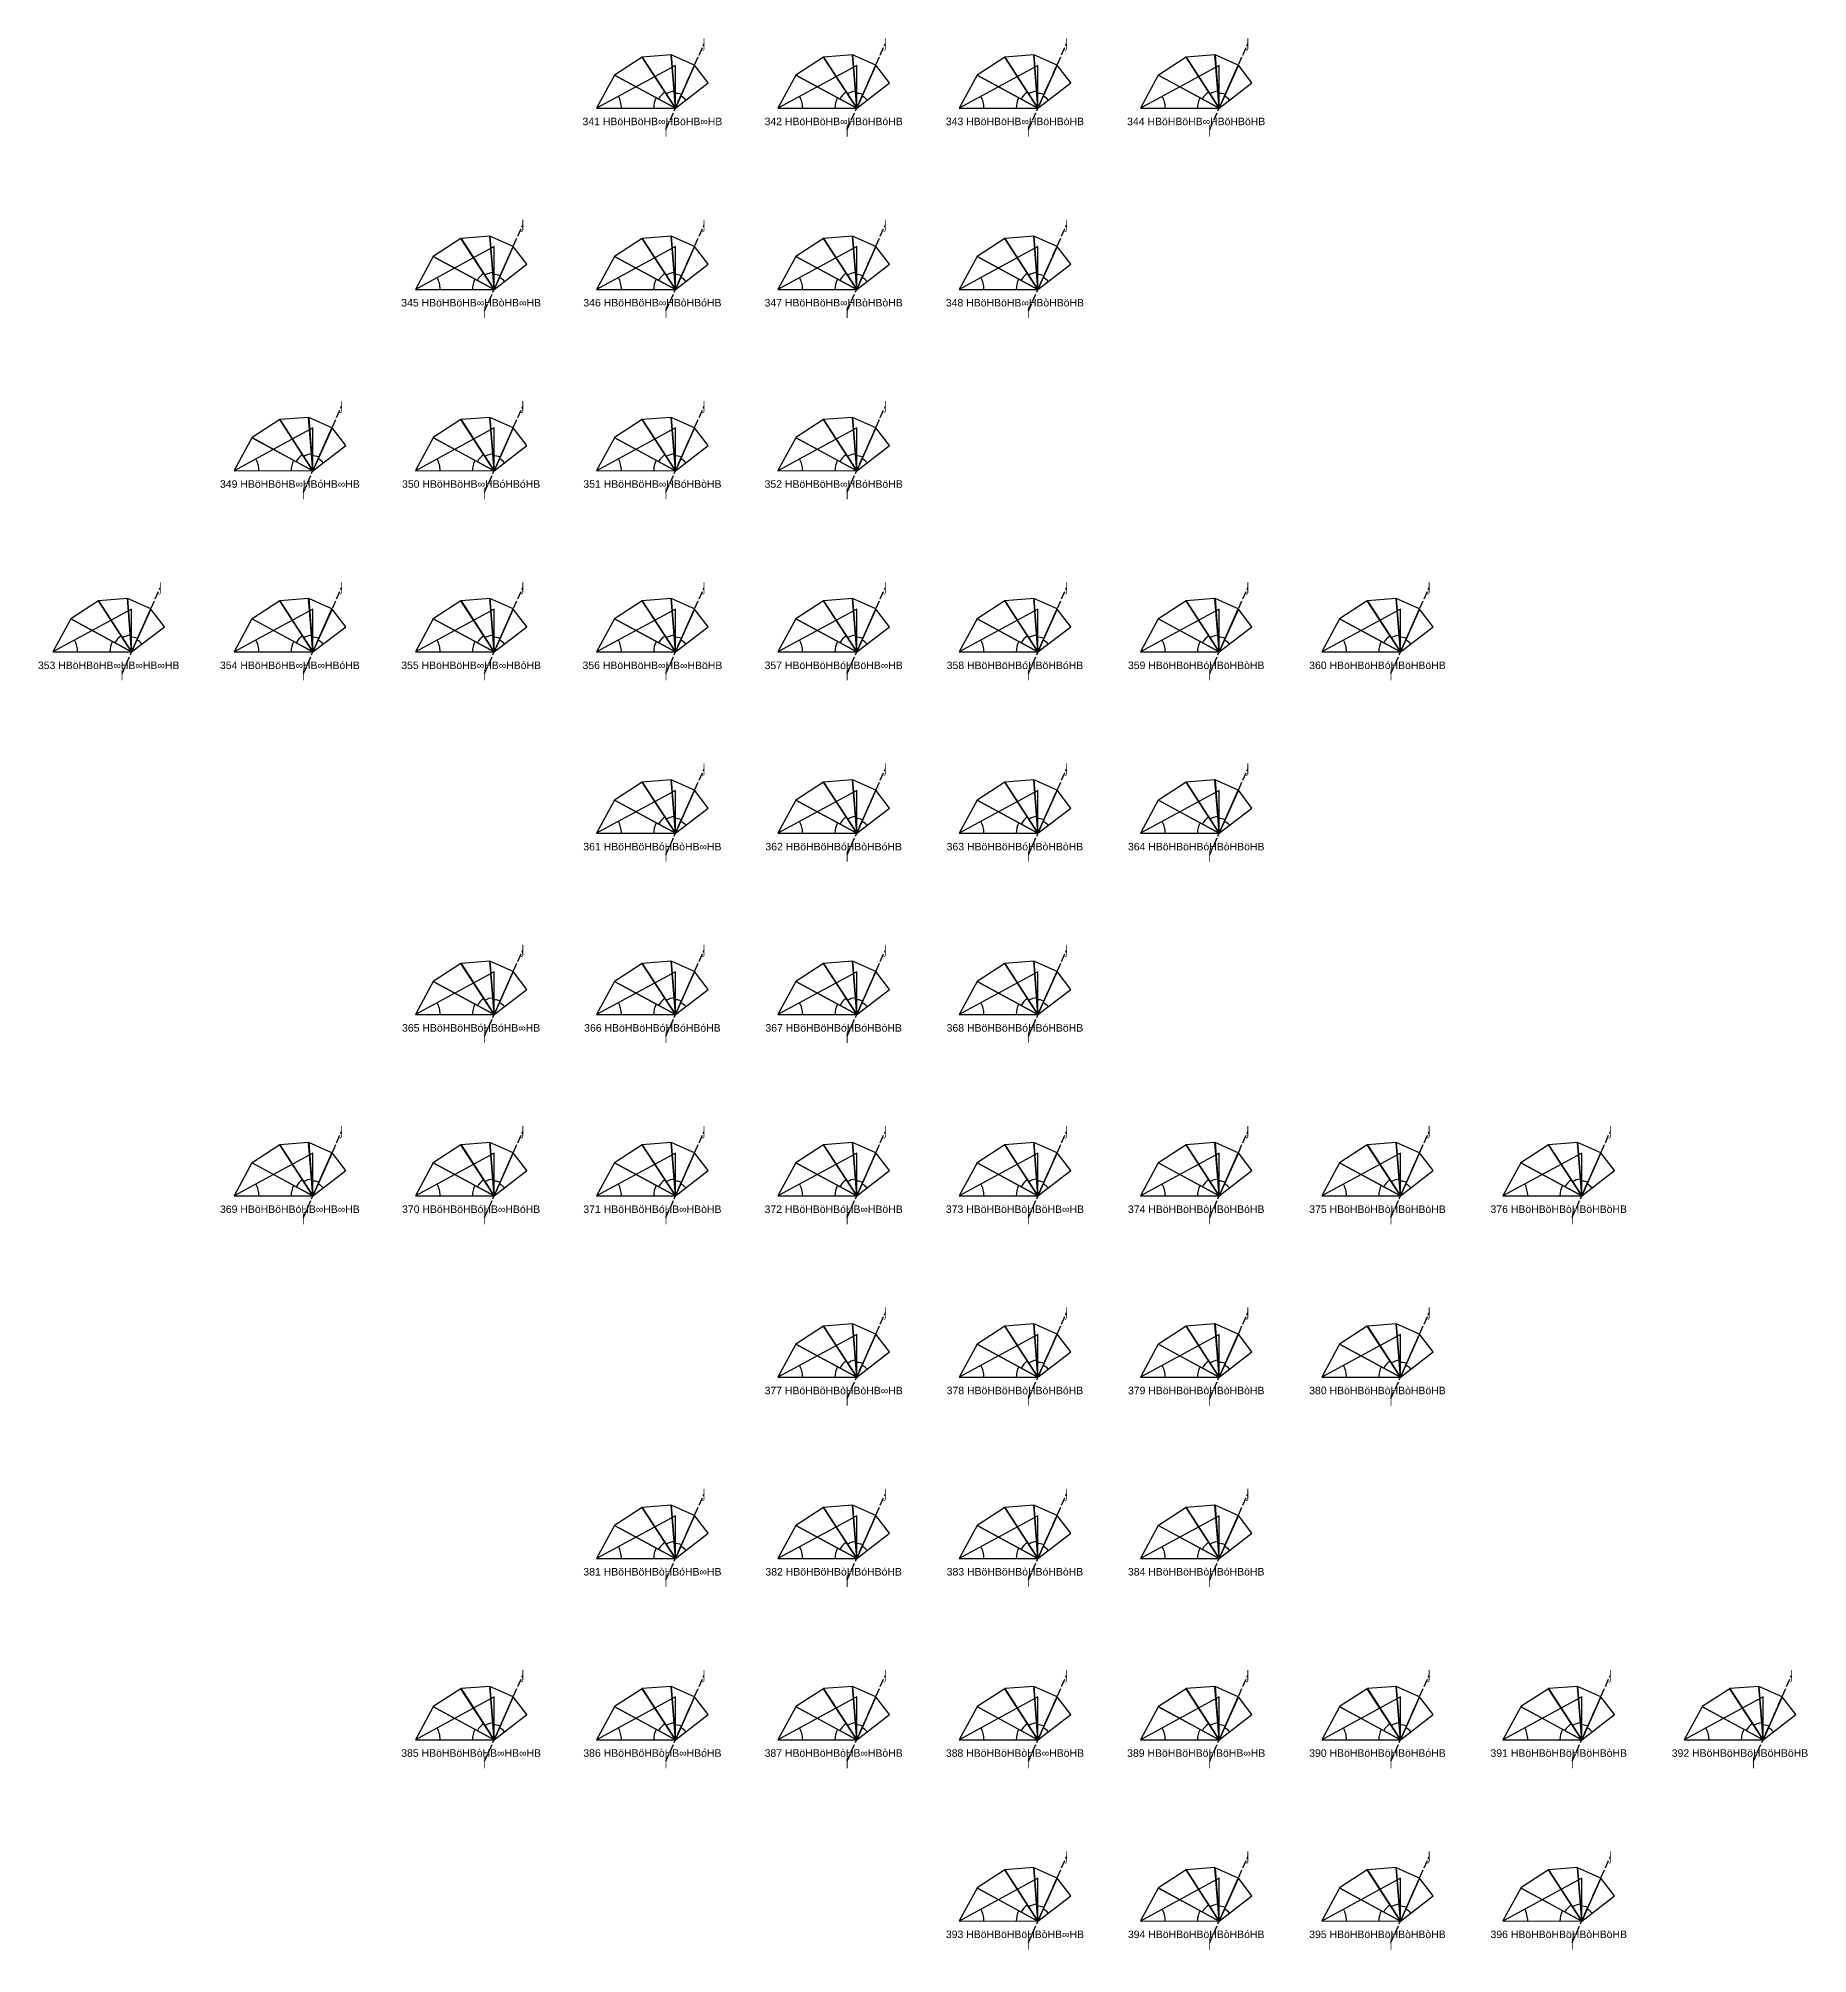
# Model space of a CAD drawing. Header units: millimetres. Extents: x 122552 to 1654769, y -10280102 to 62068.
# Drawn here: x 999179 to 1259309, y -5092217 to -4810667 of the extents above; entities that cross this region are included whole.
import ezdxf
from ezdxf.enums import TextEntityAlignment as Align

# ---------------------------------------------------------------- set-up
doc = ezdxf.new("R2010")
doc.units = ezdxf.units.MM
doc.linetypes.add('ACAD_ISO02W100', pattern=[15, 12, -3])
for name, color, linetype in [('BASE', 170, 'Continuous'), ('HYPOTENUSE', 20, 'Continuous'), ('PERPENDICULAR', 90, 'Continuous'), ('Standard', 7, 'Continuous')]:
    doc.layers.add(name, color=color, linetype=linetype)
doc.styles.add('Arial', font='arial_0.ttf')

# ---------------------------------------------------------------- blocks, each defined once
blk = doc.blocks.new('fundamental_block_GT')
at = {"color": 4}
blk.add_arc((0, -2), 277, 359.9799, 28.4254, dxfattribs=at)
at = {"layer": 'BASE'}
blk.add_line((0, 0), (879, -7), dxfattribs=at)
at = {"layer": 'HYPOTENUSE'}
blk.add_line((883, 469), (0, 0), dxfattribs=at)
at = {"layer": 'PERPENDICULAR'}
blk.add_line((879, -7), (883, 469), dxfattribs=at)

msp = doc.modelspace()

# ---------------------------------------------------------------- linework, layer by layer
at = {"linetype": 'ACAD_ISO02W100', "ltscale": 100}
for p, q in [((1091444, -4824087), (1097059, -4811448)), ((1118093, -4824087), (1123708, -4811448)), ((1144742, -4824087), (1150356, -4811448)), ((1171390, -4824087), (1177005, -4811448)), ((1064796, -4850735), (1070410, -4838097)), ((1091444, -4850735), (1097059, -4838097)), ((1118093, -4850735), (1123708, -4838097)), ((1144742, -4850735), (1150356, -4838097)), ((1038147, -4877384), (1043762, -4864746)), ((1064796, -4877384), (1070410, -4864746)), ((1091444, -4877384), (1097059, -4864746)), ((1118093, -4877384), (1123708, -4864746)), ((1011498, -4904033), (1017113, -4891395)), ((1038147, -4904033), (1043762, -4891395)), ((1064796, -4904033), (1070410, -4891395)), ((1091444, -4904033), (1097059, -4891395)), ((1118093, -4904033), (1123708, -4891395)), ((1144742, -4904033), (1150356, -4891395)), ((1171390, -4904033), (1177005, -4891395)), ((1198039, -4904033), (1203654, -4891395)), ((1091444, -4930681), (1097059, -4918043)), ((1118093, -4930681), (1123708, -4918043)), ((1144742, -4930681), (1150356, -4918043)), ((1171390, -4930681), (1177005, -4918043)), ((1064796, -4957330), (1070410, -4944692)), ((1091444, -4957330), (1097059, -4944692)), ((1118093, -4957330), (1123708, -4944692)), ((1144742, -4957330), (1150356, -4944692)), ((1038147, -4983979), (1043762, -4971341)), ((1064796, -4983979), (1070410, -4971341)), ((1091444, -4983979), (1097059, -4971341)), ((1118093, -4983979), (1123708, -4971341)), ((1144742, -4983979), (1150356, -4971341)), ((1171390, -4983979), (1177005, -4971341)), ((1198039, -4983979), (1203654, -4971341)), ((1224688, -4983979), (1230302, -4971341)), ((1118093, -5010627), (1123708, -4997989)), ((1144742, -5010627), (1150356, -4997989)), ((1171390, -5010627), (1177005, -4997989)), ((1198039, -5010627), (1203654, -4997989)), ((1091444, -5037276), (1097059, -5024638)), ((1118093, -5037276), (1123708, -5024638)), ((1144742, -5037276), (1150356, -5024638)), ((1171390, -5037276), (1177005, -5024638)), ((1064796, -5063925), (1070410, -5051287)), ((1091444, -5063925), (1097059, -5051287)), ((1118093, -5063925), (1123708, -5051287)), ((1144742, -5063925), (1150356, -5051287)), ((1171390, -5063925), (1177005, -5051287)), ((1198039, -5063925), (1203654, -5051287)), ((1224688, -5063925), (1230302, -5051287)), ((1251336, -5063925), (1256951, -5051287)), ((1144742, -5090573), (1150356, -5077935)), ((1171390, -5090573), (1177005, -5077935)), ((1198039, -5090573), (1203654, -5077935)), ((1224688, -5090573), (1230302, -5077935))]:
    msp.add_line(p, q, dxfattribs=at)

# ---------------------------------------------------------------- block references
for p, xscale, yscale, zscale, rotation in [((1092848, -4820927), 10.18429076373601, 10.18429076373601, 10.18429076373601, 123.5116672382091), ((1092848, -4820927), 8.951118371073738, 8.951118371073738, 8.951118371073738, 95.02333447641972), ((1092848, -4820927), 7.867265571233179, 7.867265571233179, 7.867265571233179, 66.53500171462207), ((1119497, -4820927), 10.18429076373601, 10.18429076373601, 10.18429076373601, 123.5116672382091), ((1119497, -4820927), 8.951118371073738, 8.951118371073738, 8.951118371073738, 95.02333447641972), ((1119497, -4820927), 7.867265571233179, 7.867265571233179, 7.867265571233179, 66.53500171462207), ((1146145, -4820927), 10.18429076373601, 10.18429076373601, 10.18429076373601, 123.5116672382091), ((1146145, -4820927), 8.951118371073738, 8.951118371073738, 8.951118371073738, 95.02333447641972), ((1146145, -4820927), 7.867265571233179, 7.867265571233179, 7.867265571233179, 66.53500171462207), ((1172794, -4820927), 10.18429076373601, 10.18429076373601, 10.18429076373601, 123.5116672382091), ((1172794, -4820927), 8.951118371073738, 8.951118371073738, 8.951118371073738, 95.02333447641972), ((1172794, -4820927), 7.867265571233179, 7.867265571233179, 7.867265571233179, 66.53500171462207), ((1092848, -4820927), 11.58735412275403, 11.58735412275403, 11.58735412275403, 152.0000000000003), ((1092848, -4820927), 6.914651890687182, 6.914651890687182, 6.914651890687182, 38.04666895282346), ((1119497, -4820927), 11.58735412275403, 11.58735412275403, 11.58735412275403, 152.0000000000003), ((1119497, -4820927), 6.914651890687182, 6.914651890687182, 6.914651890687182, 38.04666895282346), ((1146145, -4820927), 11.58735412275403, 11.58735412275403, 11.58735412275403, 152.0000000000003), ((1146145, -4820927), 6.914651890687182, 6.914651890687182, 6.914651890687182, 38.04666895282346), ((1172794, -4820927), 11.58735412275403, 11.58735412275403, 11.58735412275403, 152.0000000000003), ((1172794, -4820927), 6.914651890687182, 6.914651890687182, 6.914651890687182, 38.04666895282346), ((1066199, -4847576), 8.951118371073738, 8.951118371073738, 8.951118371073738, 95.02333447641972), ((1066199, -4847576), 7.867265571233179, 7.867265571233179, 7.867265571233179, 66.53500171462207), ((1092848, -4847576), 8.951118371073738, 8.951118371073738, 8.951118371073738, 95.02333447641972), ((1092848, -4847576), 7.867265571233179, 7.867265571233179, 7.867265571233179, 66.53500171462207), ((1119497, -4847576), 8.951118371073738, 8.951118371073738, 8.951118371073738, 95.02333447641972), ((1119497, -4847576), 7.867265571233179, 7.867265571233179, 7.867265571233179, 66.53500171462207), ((1146145, -4847576), 8.951118371073738, 8.951118371073738, 8.951118371073738, 95.02333447641972), ((1146145, -4847576), 7.867265571233179, 7.867265571233179, 7.867265571233179, 66.53500171462207), ((1066199, -4847576), 10.18429076373601, 10.18429076373601, 10.18429076373601, 123.5116672382091), ((1066199, -4847576), 6.914651890687182, 6.914651890687182, 6.914651890687182, 38.04666895282346), ((1092848, -4847576), 10.18429076373601, 10.18429076373601, 10.18429076373601, 123.5116672382091), ((1092848, -4847576), 6.914651890687182, 6.914651890687182, 6.914651890687182, 38.04666895282346), ((1119497, -4847576), 10.18429076373601, 10.18429076373601, 10.18429076373601, 123.5116672382091), ((1119497, -4847576), 6.914651890687182, 6.914651890687182, 6.914651890687182, 38.04666895282346), ((1146145, -4847576), 10.18429076373601, 10.18429076373601, 10.18429076373601, 123.5116672382091), ((1146145, -4847576), 6.914651890687182, 6.914651890687182, 6.914651890687182, 38.04666895282346), ((1066199, -4847576), 11.58735412275403, 11.58735412275403, 11.58735412275403, 152.0000000000003), ((1092848, -4847576), 11.58735412275403, 11.58735412275403, 11.58735412275403, 152.0000000000003), ((1119497, -4847576), 11.58735412275403, 11.58735412275403, 11.58735412275403, 152.0000000000003), ((1146145, -4847576), 11.58735412275403, 11.58735412275403, 11.58735412275403, 152.0000000000003), ((1039551, -4874225), 10.18429076373601, 10.18429076373601, 10.18429076373601, 123.5116672382091), ((1039551, -4874225), 8.951118371073738, 8.951118371073738, 8.951118371073738, 95.02333447641972), ((1039551, -4874225), 7.867265571233168, 7.867265571233168, 7.867265571233168, 66.53500171462122), ((1039551, -4874225), 6.914651890687227, 6.914651890687227, 6.914651890687227, 38.04666895282259), ((1066199, -4874225), 10.18429076373601, 10.18429076373601, 10.18429076373601, 123.5116672382091), ((1066199, -4874225), 8.951118371073738, 8.951118371073738, 8.951118371073738, 95.02333447641972), ((1066199, -4874225), 7.867265571233168, 7.867265571233168, 7.867265571233168, 66.53500171462122), ((1066199, -4874225), 6.914651890687182, 6.914651890687182, 6.914651890687182, 38.04666895282346), ((1092848, -4874225), 10.18429076373601, 10.18429076373601, 10.18429076373601, 123.5116672382091), ((1092848, -4874225), 8.951118371073738, 8.951118371073738, 8.951118371073738, 95.02333447641972), ((1092848, -4874225), 7.867265571233168, 7.867265571233168, 7.867265571233168, 66.53500171462122), ((1092848, -4874225), 6.914651890687182, 6.914651890687182, 6.914651890687182, 38.04666895282346), ((1119497, -4874225), 10.18429076373601, 10.18429076373601, 10.18429076373601, 123.5116672382091), ((1119497, -4874225), 8.951118371073738, 8.951118371073738, 8.951118371073738, 95.02333447641972), ((1119497, -4874225), 7.867265571233168, 7.867265571233168, 7.867265571233168, 66.53500171462122), ((1119497, -4874225), 6.914651890687182, 6.914651890687182, 6.914651890687182, 38.04666895282346), ((1039551, -4874225), 11.58735412275403, 11.58735412275403, 11.58735412275403, 152.0000000000003), ((1066199, -4874225), 11.58735412275403, 11.58735412275403, 11.58735412275403, 152.0000000000003), ((1092848, -4874225), 11.58735412275403, 11.58735412275403, 11.58735412275403, 152.0000000000003), ((1119497, -4874225), 11.58735412275403, 11.58735412275403, 11.58735412275403, 152.0000000000003), ((1012902, -4900873), 10.18429076373601, 10.18429076373601, 10.18429076373601, 123.5116672382091), ((1012902, -4900873), 8.951118371073738, 8.951118371073738, 8.951118371073738, 95.02333447641972), ((1012902, -4900873), 7.867265571233168, 7.867265571233168, 7.867265571233168, 66.53500171462122), ((1039551, -4900873), 10.18429076373601, 10.18429076373601, 10.18429076373601, 123.5116672382091), ((1039551, -4900873), 8.951118371073738, 8.951118371073738, 8.951118371073738, 95.02333447641972), ((1039551, -4900873), 7.867265571233168, 7.867265571233168, 7.867265571233168, 66.53500171462122), ((1066199, -4900873), 10.18429076373601, 10.18429076373601, 10.18429076373601, 123.5116672382091), ((1066199, -4900873), 8.951118371073738, 8.951118371073738, 8.951118371073738, 95.02333447641972), ((1066199, -4900873), 7.867265571233168, 7.867265571233168, 7.867265571233168, 66.53500171462122), ((1092848, -4900873), 10.18429076373601, 10.18429076373601, 10.18429076373601, 123.5116672382091), ((1092848, -4900873), 8.951118371073738, 8.951118371073738, 8.951118371073738, 95.02333447641972), ((1092848, -4900873), 7.867265571233168, 7.867265571233168, 7.867265571233168, 66.53500171462122), ((1119497, -4900873), 10.18429076373601, 10.18429076373601, 10.18429076373601, 123.5116672382091), ((1119497, -4900873), 8.951118371073738, 8.951118371073738, 8.951118371073738, 95.02333447641972), ((1119497, -4900873), 7.867265571233179, 7.867265571233179, 7.867265571233179, 66.53500171462207), ((1146145, -4900873), 10.18429076373601, 10.18429076373601, 10.18429076373601, 123.5116672382091), ((1146145, -4900873), 8.951118371073738, 8.951118371073738, 8.951118371073738, 95.02333447641972), ((1146145, -4900873), 7.867265571233179, 7.867265571233179, 7.867265571233179, 66.53500171462207), ((1172794, -4900873), 10.18429076373601, 10.18429076373601, 10.18429076373601, 123.5116672382091), ((1172794, -4900873), 8.951118371073738, 8.951118371073738, 8.951118371073738, 95.02333447641972), ((1172794, -4900873), 7.867265571233179, 7.867265571233179, 7.867265571233179, 66.53500171462207), ((1199443, -4900873), 10.18429076373601, 10.18429076373601, 10.18429076373601, 123.5116672382091), ((1199443, -4900873), 8.951118371073738, 8.951118371073738, 8.951118371073738, 95.02333447641972), ((1199443, -4900873), 7.867265571233179, 7.867265571233179, 7.867265571233179, 66.53500171462207), ((1012902, -4900873), 11.58735412275403, 11.58735412275403, 11.58735412275403, 152.0000000000003), ((1012902, -4900873), 6.914651890687227, 6.914651890687227, 6.914651890687227, 38.04666895282259), ((1039551, -4900873), 11.58735412275403, 11.58735412275403, 11.58735412275403, 152.0000000000003), ((1039551, -4900873), 6.914651890687227, 6.914651890687227, 6.914651890687227, 38.04666895282259), ((1066199, -4900873), 11.58735412275403, 11.58735412275403, 11.58735412275403, 152.0000000000003), ((1066199, -4900873), 6.914651890687182, 6.914651890687182, 6.914651890687182, 38.04666895282346), ((1092848, -4900873), 11.58735412275403, 11.58735412275403, 11.58735412275403, 152.0000000000003), ((1092848, -4900873), 6.914651890687182, 6.914651890687182, 6.914651890687182, 38.04666895282346), ((1119497, -4900873), 11.58735412275403, 11.58735412275403, 11.58735412275403, 152.0000000000003), ((1119497, -4900873), 6.914651890687182, 6.914651890687182, 6.914651890687182, 38.04666895282346), ((1146145, -4900873), 11.58735412275403, 11.58735412275403, 11.58735412275403, 152.0000000000003), ((1146145, -4900873), 6.914651890687182, 6.914651890687182, 6.914651890687182, 38.04666895282346), ((1172794, -4900873), 11.58735412275403, 11.58735412275403, 11.58735412275403, 152.0000000000003), ((1172794, -4900873), 6.914651890687182, 6.914651890687182, 6.914651890687182, 38.04666895282346), ((1199443, -4900873), 11.58735412275403, 11.58735412275403, 11.58735412275403, 152.0000000000003), ((1199443, -4900873), 6.914651890687182, 6.914651890687182, 6.914651890687182, 38.04666895282346), ((1092848, -4927522), 10.18429076373601, 10.18429076373601, 10.18429076373601, 123.5116672382091), ((1092848, -4927522), 8.951118371073738, 8.951118371073738, 8.951118371073738, 95.02333447641972), ((1092848, -4927522), 7.867265571233179, 7.867265571233179, 7.867265571233179, 66.53500171462207), ((1092848, -4927522), 6.914651890687182, 6.914651890687182, 6.914651890687182, 38.04666895282346), ((1119497, -4927522), 10.18429076373601, 10.18429076373601, 10.18429076373601, 123.5116672382091), ((1119497, -4927522), 8.951118371073738, 8.951118371073738, 8.951118371073738, 95.02333447641972), ((1119497, -4927522), 7.867265571233179, 7.867265571233179, 7.867265571233179, 66.53500171462207), ((1119497, -4927522), 6.914651890687182, 6.914651890687182, 6.914651890687182, 38.04666895282346), ((1146145, -4927522), 10.18429076373601, 10.18429076373601, 10.18429076373601, 123.5116672382091), ((1146145, -4927522), 8.951118371073738, 8.951118371073738, 8.951118371073738, 95.02333447641972), ((1146145, -4927522), 7.867265571233179, 7.867265571233179, 7.867265571233179, 66.53500171462207), ((1146145, -4927522), 6.914651890687182, 6.914651890687182, 6.914651890687182, 38.04666895282346), ((1172794, -4927522), 10.18429076373601, 10.18429076373601, 10.18429076373601, 123.5116672382091), ((1172794, -4927522), 8.951118371073738, 8.951118371073738, 8.951118371073738, 95.02333447641972), ((1172794, -4927522), 7.867265571233179, 7.867265571233179, 7.867265571233179, 66.53500171462207), ((1172794, -4927522), 6.914651890687182, 6.914651890687182, 6.914651890687182, 38.04666895282346), ((1092848, -4927522), 11.58735412275403, 11.58735412275403, 11.58735412275403, 152.0000000000003), ((1119497, -4927522), 11.58735412275403, 11.58735412275403, 11.58735412275403, 152.0000000000003), ((1146145, -4927522), 11.58735412275403, 11.58735412275403, 11.58735412275403, 152.0000000000003), ((1172794, -4927522), 11.58735412275403, 11.58735412275403, 11.58735412275403, 152.0000000000003), ((1066199, -4954171), 10.18429076373601, 10.18429076373601, 10.18429076373601, 123.5116672382091), ((1066199, -4954171), 8.951118371073738, 8.951118371073738, 8.951118371073738, 95.02333447641972), ((1066199, -4954171), 7.867265571233179, 7.867265571233179, 7.867265571233179, 66.53500171462207), ((1092848, -4954171), 10.18429076373601, 10.18429076373601, 10.18429076373601, 123.5116672382091), ((1092848, -4954171), 8.951118371073738, 8.951118371073738, 8.951118371073738, 95.02333447641972), ((1092848, -4954171), 7.867265571233179, 7.867265571233179, 7.867265571233179, 66.53500171462207), ((1119497, -4954171), 10.18429076373601, 10.18429076373601, 10.18429076373601, 123.5116672382091), ((1119497, -4954171), 8.951118371073738, 8.951118371073738, 8.951118371073738, 95.02333447641972), ((1119497, -4954171), 7.867265571233179, 7.867265571233179, 7.867265571233179, 66.53500171462207), ((1146145, -4954171), 10.18429076373601, 10.18429076373601, 10.18429076373601, 123.5116672382091), ((1146145, -4954171), 8.951118371073738, 8.951118371073738, 8.951118371073738, 95.02333447641972), ((1146145, -4954171), 7.867265571233179, 7.867265571233179, 7.867265571233179, 66.53500171462207), ((1066199, -4954171), 11.58735412275403, 11.58735412275403, 11.58735412275403, 152.0000000000003), ((1066199, -4954171), 6.914651890687182, 6.914651890687182, 6.914651890687182, 38.04666895282346), ((1092848, -4954171), 11.58735412275403, 11.58735412275403, 11.58735412275403, 152.0000000000003), ((1092848, -4954171), 6.914651890687182, 6.914651890687182, 6.914651890687182, 38.04666895282346), ((1119497, -4954171), 11.58735412275403, 11.58735412275403, 11.58735412275403, 152.0000000000003), ((1119497, -4954171), 6.914651890687182, 6.914651890687182, 6.914651890687182, 38.04666895282346), ((1146145, -4954171), 11.58735412275403, 11.58735412275403, 11.58735412275403, 152.0000000000003), ((1146145, -4954171), 6.914651890687182, 6.914651890687182, 6.914651890687182, 38.04666895282346), ((1039551, -4980819), 10.18429076373601, 10.18429076373601, 10.18429076373601, 123.5116672382091), ((1039551, -4980819), 8.951118371073738, 8.951118371073738, 8.951118371073738, 95.02333447641972), ((1039551, -4980819), 7.867265571233168, 7.867265571233168, 7.867265571233168, 66.53500171462122), ((1039551, -4980819), 6.914651890687227, 6.914651890687227, 6.914651890687227, 38.04666895282259), ((1066199, -4980819), 10.18429076373601, 10.18429076373601, 10.18429076373601, 123.5116672382091), ((1066199, -4980819), 8.951118371073738, 8.951118371073738, 8.951118371073738, 95.02333447641972), ((1066199, -4980819), 7.867265571233168, 7.867265571233168, 7.867265571233168, 66.53500171462122), ((1066199, -4980819), 6.914651890687182, 6.914651890687182, 6.914651890687182, 38.04666895282346), ((1092848, -4980819), 10.18429076373601, 10.18429076373601, 10.18429076373601, 123.5116672382091), ((1092848, -4980819), 8.951118371073738, 8.951118371073738, 8.951118371073738, 95.02333447641972), ((1092848, -4980819), 7.867265571233168, 7.867265571233168, 7.867265571233168, 66.53500171462122), ((1092848, -4980819), 6.914651890687182, 6.914651890687182, 6.914651890687182, 38.04666895282346), ((1119497, -4980819), 10.18429076373601, 10.18429076373601, 10.18429076373601, 123.5116672382091), ((1119497, -4980819), 8.951118371073738, 8.951118371073738, 8.951118371073738, 95.02333447641972), ((1119497, -4980819), 7.867265571233168, 7.867265571233168, 7.867265571233168, 66.53500171462122), ((1119497, -4980819), 6.914651890687182, 6.914651890687182, 6.914651890687182, 38.04666895282346), ((1146145, -4980819), 10.18429076373601, 10.18429076373601, 10.18429076373601, 123.5116672382091), ((1146145, -4980819), 8.951118371073738, 8.951118371073738, 8.951118371073738, 95.02333447641972), ((1146145, -4980819), 7.867265571233179, 7.867265571233179, 7.867265571233179, 66.53500171462207), ((1146145, -4980819), 6.914651890687182, 6.914651890687182, 6.914651890687182, 38.04666895282346), ((1172794, -4980819), 10.18429076373601, 10.18429076373601, 10.18429076373601, 123.5116672382091), ((1172794, -4980819), 8.951118371073738, 8.951118371073738, 8.951118371073738, 95.02333447641972), ((1172794, -4980819), 7.867265571233179, 7.867265571233179, 7.867265571233179, 66.53500171462207), ((1172794, -4980819), 6.914651890687182, 6.914651890687182, 6.914651890687182, 38.04666895282346), ((1199443, -4980819), 10.18429076373601, 10.18429076373601, 10.18429076373601, 123.5116672382091), ((1199443, -4980819), 8.951118371073738, 8.951118371073738, 8.951118371073738, 95.02333447641972), ((1199443, -4980819), 7.867265571233179, 7.867265571233179, 7.867265571233179, 66.53500171462207), ((1199443, -4980819), 6.914651890687182, 6.914651890687182, 6.914651890687182, 38.04666895282346), ((1226091, -4980819), 10.18429076373601, 10.18429076373601, 10.18429076373601, 123.5116672382091), ((1226091, -4980819), 8.951118371073738, 8.951118371073738, 8.951118371073738, 95.02333447641972), ((1226091, -4980819), 7.867265571233179, 7.867265571233179, 7.867265571233179, 66.53500171462207), ((1226091, -4980819), 6.914651890687182, 6.914651890687182, 6.914651890687182, 38.04666895282346), ((1039551, -4980819), 11.58735412275403, 11.58735412275403, 11.58735412275403, 152.0000000000003), ((1066199, -4980819), 11.58735412275403, 11.58735412275403, 11.58735412275403, 152.0000000000003), ((1092848, -4980819), 11.58735412275403, 11.58735412275403, 11.58735412275403, 152.0000000000003), ((1119497, -4980819), 11.58735412275403, 11.58735412275403, 11.58735412275403, 152.0000000000003), ((1146145, -4980819), 11.58735412275403, 11.58735412275403, 11.58735412275403, 152.0000000000003), ((1172794, -4980819), 11.58735412275403, 11.58735412275403, 11.58735412275403, 152.0000000000003), ((1199443, -4980819), 11.58735412275403, 11.58735412275403, 11.58735412275403, 152.0000000000003), ((1226091, -4980819), 11.58735412275403, 11.58735412275403, 11.58735412275403, 152.0000000000003), ((1119497, -5007468), 10.18429076373601, 10.18429076373601, 10.18429076373601, 123.5116672382091), ((1119497, -5007468), 8.951118371073738, 8.951118371073738, 8.951118371073738, 95.02333447641972), ((1119497, -5007468), 7.867265571233179, 7.867265571233179, 7.867265571233179, 66.53500171462207), ((1146145, -5007468), 10.18429076373601, 10.18429076373601, 10.18429076373601, 123.5116672382091), ((1146145, -5007468), 8.951118371073738, 8.951118371073738, 8.951118371073738, 95.02333447641972), ((1146145, -5007468), 7.867265571233179, 7.867265571233179, 7.867265571233179, 66.53500171462207), ((1172794, -5007468), 10.18429076373601, 10.18429076373601, 10.18429076373601, 123.5116672382091), ((1172794, -5007468), 8.951118371073738, 8.951118371073738, 8.951118371073738, 95.02333447641972), ((1172794, -5007468), 7.867265571233179, 7.867265571233179, 7.867265571233179, 66.53500171462207), ((1199443, -5007468), 10.18429076373601, 10.18429076373601, 10.18429076373601, 123.5116672382091), ((1199443, -5007468), 8.951118371073738, 8.951118371073738, 8.951118371073738, 95.02333447641972), ((1199443, -5007468), 7.867265571233179, 7.867265571233179, 7.867265571233179, 66.53500171462207), ((1119497, -5007468), 11.58735412275403, 11.58735412275403, 11.58735412275403, 152.0000000000003), ((1119497, -5007468), 6.914651890687182, 6.914651890687182, 6.914651890687182, 38.04666895282346), ((1146145, -5007468), 11.58735412275403, 11.58735412275403, 11.58735412275403, 152.0000000000003), ((1146145, -5007468), 6.914651890687182, 6.914651890687182, 6.914651890687182, 38.04666895282346), ((1172794, -5007468), 11.58735412275403, 11.58735412275403, 11.58735412275403, 152.0000000000003), ((1172794, -5007468), 6.914651890687182, 6.914651890687182, 6.914651890687182, 38.04666895282346), ((1199443, -5007468), 11.58735412275403, 11.58735412275403, 11.58735412275403, 152.0000000000003), ((1199443, -5007468), 6.914651890687182, 6.914651890687182, 6.914651890687182, 38.04666895282346), ((1092848, -5034117), 10.18429076373601, 10.18429076373601, 10.18429076373601, 123.5116672382091), ((1092848, -5034117), 8.951118371073738, 8.951118371073738, 8.951118371073738, 95.02333447641972), ((1092848, -5034117), 7.867265571233179, 7.867265571233179, 7.867265571233179, 66.53500171462207), ((1092848, -5034117), 6.914651890687182, 6.914651890687182, 6.914651890687182, 38.04666895282346), ((1119497, -5034117), 10.18429076373601, 10.18429076373601, 10.18429076373601, 123.5116672382091), ((1119497, -5034117), 8.951118371073738, 8.951118371073738, 8.951118371073738, 95.02333447641972), ((1119497, -5034117), 7.867265571233179, 7.867265571233179, 7.867265571233179, 66.53500171462207), ((1119497, -5034117), 6.914651890687182, 6.914651890687182, 6.914651890687182, 38.04666895282346), ((1146145, -5034117), 10.18429076373601, 10.18429076373601, 10.18429076373601, 123.5116672382091), ((1146145, -5034117), 8.951118371073738, 8.951118371073738, 8.951118371073738, 95.02333447641972), ((1146145, -5034117), 7.867265571233179, 7.867265571233179, 7.867265571233179, 66.53500171462207), ((1146145, -5034117), 6.914651890687182, 6.914651890687182, 6.914651890687182, 38.04666895282346), ((1172794, -5034117), 10.18429076373601, 10.18429076373601, 10.18429076373601, 123.5116672382091), ((1172794, -5034117), 8.951118371073738, 8.951118371073738, 8.951118371073738, 95.02333447641972), ((1172794, -5034117), 7.867265571233179, 7.867265571233179, 7.867265571233179, 66.53500171462207), ((1172794, -5034117), 6.914651890687182, 6.914651890687182, 6.914651890687182, 38.04666895282346), ((1092848, -5034117), 11.58735412275403, 11.58735412275403, 11.58735412275403, 152.0000000000003), ((1119497, -5034117), 11.58735412275403, 11.58735412275403, 11.58735412275403, 152.0000000000003), ((1146145, -5034117), 11.58735412275403, 11.58735412275403, 11.58735412275403, 152.0000000000003), ((1172794, -5034117), 11.58735412275403, 11.58735412275403, 11.58735412275403, 152.0000000000003), ((1066199, -5060765), 10.18429076373601, 10.18429076373601, 10.18429076373601, 123.5116672382091), ((1066199, -5060765), 8.951118371073738, 8.951118371073738, 8.951118371073738, 95.02333447641972), ((1066199, -5060765), 7.867265571233179, 7.867265571233179, 7.867265571233179, 66.53500171462207), ((1092848, -5060765), 10.18429076373601, 10.18429076373601, 10.18429076373601, 123.5116672382091), ((1092848, -5060765), 8.951118371073738, 8.951118371073738, 8.951118371073738, 95.02333447641972), ((1092848, -5060765), 7.867265571233179, 7.867265571233179, 7.867265571233179, 66.53500171462207), ((1119497, -5060765), 10.18429076373601, 10.18429076373601, 10.18429076373601, 123.5116672382091), ((1119497, -5060765), 8.951118371073738, 8.951118371073738, 8.951118371073738, 95.02333447641972), ((1119497, -5060765), 7.867265571233179, 7.867265571233179, 7.867265571233179, 66.53500171462207), ((1146145, -5060765), 10.18429076373601, 10.18429076373601, 10.18429076373601, 123.5116672382091), ((1146145, -5060765), 8.951118371073738, 8.951118371073738, 8.951118371073738, 95.02333447641972), ((1146145, -5060765), 7.867265571233179, 7.867265571233179, 7.867265571233179, 66.53500171462207), ((1172794, -5060765), 10.18429076373601, 10.18429076373601, 10.18429076373601, 123.5116672382091), ((1172794, -5060765), 8.951118371073738, 8.951118371073738, 8.951118371073738, 95.02333447641972), ((1172794, -5060765), 7.867265571233179, 7.867265571233179, 7.867265571233179, 66.53500171462207), ((1199443, -5060765), 10.18429076373601, 10.18429076373601, 10.18429076373601, 123.5116672382091), ((1199443, -5060765), 8.951118371073738, 8.951118371073738, 8.951118371073738, 95.02333447641972), ((1199443, -5060765), 7.867265571233179, 7.867265571233179, 7.867265571233179, 66.53500171462207), ((1226091, -5060765), 10.18429076373601, 10.18429076373601, 10.18429076373601, 123.5116672382091), ((1226091, -5060765), 8.951118371073738, 8.951118371073738, 8.951118371073738, 95.02333447641972), ((1226091, -5060765), 7.867265571233179, 7.867265571233179, 7.867265571233179, 66.53500171462207), ((1252740, -5060765), 10.18429076373601, 10.18429076373601, 10.18429076373601, 123.5116672382091), ((1252740, -5060765), 8.951118371073738, 8.951118371073738, 8.951118371073738, 95.02333447641972), ((1252740, -5060765), 7.867265571233179, 7.867265571233179, 7.867265571233179, 66.53500171462207), ((1066199, -5060765), 11.58735412275403, 11.58735412275403, 11.58735412275403, 152.0000000000003), ((1066199, -5060765), 6.914651890687182, 6.914651890687182, 6.914651890687182, 38.04666895282346), ((1092848, -5060765), 11.58735412275403, 11.58735412275403, 11.58735412275403, 152.0000000000003), ((1092848, -5060765), 6.914651890687182, 6.914651890687182, 6.914651890687182, 38.04666895282346), ((1119497, -5060765), 11.58735412275403, 11.58735412275403, 11.58735412275403, 152.0000000000003), ((1119497, -5060765), 6.914651890687182, 6.914651890687182, 6.914651890687182, 38.04666895282346), ((1146145, -5060765), 11.58735412275403, 11.58735412275403, 11.58735412275403, 152.0000000000003), ((1146145, -5060765), 6.914651890687182, 6.914651890687182, 6.914651890687182, 38.04666895282346), ((1172794, -5060765), 11.58735412275403, 11.58735412275403, 11.58735412275403, 152.0000000000003), ((1172794, -5060765), 6.914651890687182, 6.914651890687182, 6.914651890687182, 38.04666895282346), ((1199443, -5060765), 11.58735412275403, 11.58735412275403, 11.58735412275403, 152.0000000000003), ((1199443, -5060765), 6.914651890687182, 6.914651890687182, 6.914651890687182, 38.04666895282346), ((1226091, -5060765), 11.58735412275403, 11.58735412275403, 11.58735412275403, 152.0000000000003), ((1226091, -5060765), 6.914651890687182, 6.914651890687182, 6.914651890687182, 38.04666895282346), ((1252740, -5060765), 11.58735412275403, 11.58735412275403, 11.58735412275403, 152.0000000000003), ((1252740, -5060765), 6.914651890687182, 6.914651890687182, 6.914651890687182, 38.04666895282346), ((1146145, -5087414), 10.18429076373601, 10.18429076373601, 10.18429076373601, 123.5116672382091), ((1146145, -5087414), 8.951118371073738, 8.951118371073738, 8.951118371073738, 95.02333447641972), ((1146145, -5087414), 7.867265571233179, 7.867265571233179, 7.867265571233179, 66.53500171462207), ((1146145, -5087414), 6.914651890687182, 6.914651890687182, 6.914651890687182, 38.04666895282346), ((1172794, -5087414), 10.18429076373601, 10.18429076373601, 10.18429076373601, 123.5116672382091), ((1172794, -5087414), 8.951118371073738, 8.951118371073738, 8.951118371073738, 95.02333447641972), ((1172794, -5087414), 7.867265571233179, 7.867265571233179, 7.867265571233179, 66.53500171462207), ((1172794, -5087414), 6.914651890687182, 6.914651890687182, 6.914651890687182, 38.04666895282346), ((1199443, -5087414), 10.18429076373601, 10.18429076373601, 10.18429076373601, 123.5116672382091), ((1199443, -5087414), 8.951118371073738, 8.951118371073738, 8.951118371073738, 95.02333447641972), ((1199443, -5087414), 7.867265571233179, 7.867265571233179, 7.867265571233179, 66.53500171462207), ((1199443, -5087414), 6.914651890687182, 6.914651890687182, 6.914651890687182, 38.04666895282346), ((1226091, -5087414), 10.18429076373601, 10.18429076373601, 10.18429076373601, 123.5116672382091), ((1226091, -5087414), 8.951118371073738, 8.951118371073738, 8.951118371073738, 95.02333447641972), ((1226091, -5087414), 7.867265571233179, 7.867265571233179, 7.867265571233179, 66.53500171462207), ((1226091, -5087414), 6.914651890687182, 6.914651890687182, 6.914651890687182, 38.04666895282346), ((1146145, -5087414), 11.58735412275403, 11.58735412275403, 11.58735412275403, 152.0000000000003), ((1172794, -5087414), 11.58735412275403, 11.58735412275403, 11.58735412275403, 152.0000000000003), ((1199443, -5087414), 11.58735412275403, 11.58735412275403, 11.58735412275403, 152.0000000000003), ((1226091, -5087414), 11.58735412275403, 11.58735412275403, 11.58735412275403, 152.0000000000003)]:
    msp.add_blockref('fundamental_block_GT', p, dxfattribs=dict(xscale=xscale, yscale=yscale, zscale=zscale, rotation=rotation))
at = {"layer": 'Standard', "xscale": 13.18371388650824, "yscale": 13.18371388650824, "zscale": 13.18371388650824, "rotation": 0.4883327617913192}
for p in [(1081261, -4820927), (1107909, -4820927), (1134558, -4820927), (1161207, -4820927), (1054612, -4847576), (1081261, -4847576), (1107909, -4847576), (1134558, -4847576), (1027963, -4874225), (1054612, -4874225), (1081261, -4874225), (1107909, -4874225), (1001315, -4900873), (1027963, -4900873), (1054612, -4900873), (1081261, -4900873), (1107909, -4900873), (1134558, -4900873), (1161207, -4900873), (1187855, -4900873), (1081261, -4927522), (1107909, -4927522), (1134558, -4927522), (1161207, -4927522), (1054612, -4954171), (1081261, -4954171), (1107909, -4954171), (1134558, -4954171), (1027963, -4980819), (1054612, -4980819), (1081261, -4980819), (1107909, -4980819), (1134558, -4980819), (1161207, -4980819), (1187855, -4980819), (1214504, -4980819), (1107909, -5007468), (1134558, -5007468), (1161207, -5007468), (1187855, -5007468), (1081261, -5034117), (1107909, -5034117), (1134558, -5034117), (1161207, -5034117), (1054612, -5060765), (1081261, -5060765), (1107909, -5060765), (1134558, -5060765), (1161207, -5060765), (1187855, -5060765), (1214504, -5060765), (1241153, -5060765), (1134558, -5087414), (1161207, -5087414), (1187855, -5087414), (1214504, -5087414)]:
    msp.add_blockref('fundamental_block_GT', p, dxfattribs=at)

# ---------------------------------------------------------------- texts
at = {"style": 'Arial'}
for s, p in [('⌡', (1097059, -4811448)), ('⌡', (1123708, -4811448)), ('⌡', (1150356, -4811448)), ('⌡', (1177005, -4811448)), ('341 HBöHBöHB∞HBöHB∞HB', (1089463, -4822888)), ('342 HBöHBöHB∞HBöHBóHB', (1116112, -4822888)), ('343 HBöHBöHB∞HBöHBòHB', (1142760, -4822888)), ('344 HBöHBöHB∞HBöHBöHB', (1169409, -4822888)), ('⌠', (1091444, -4824087)), ('⌠', (1118093, -4824087)), ('⌠', (1144742, -4824087)), ('⌠', (1171390, -4824087)), ('⌡', (1070410, -4838097)), ('⌡', (1097059, -4838097)), ('⌡', (1123708, -4838097)), ('⌡', (1150356, -4838097)), ('345 HBöHBöHB∞HBòHB∞HB', (1062814, -4849537)), ('⌠', (1064796, -4850735)), ('346 HBöHBöHB∞HBòHBóHB', (1089463, -4849537)), ('⌠', (1091444, -4850735)), ('347 HBöHBöHB∞HBòHBòHB', (1116112, -4849537)), ('⌠', (1118093, -4850735)), ('348 HBöHBöHB∞HBòHBöHB', (1142760, -4849537)), ('⌠', (1144742, -4850735)), ('⌡', (1043762, -4864746)), ('⌡', (1070410, -4864746)), ('⌡', (1097059, -4864746)), ('⌡', (1123708, -4864746)), ('349 HBöHBöHB∞HBóHB∞HB', (1036166, -4876185)), ('350 HBöHBöHB∞HBóHBóHB', (1062814, -4876185)), ('351 HBöHBöHB∞HBóHBòHB', (1089463, -4876185)), ('352 HBöHBöHB∞HBóHBöHB', (1116112, -4876185)), ('⌠', (1038147, -4877384)), ('⌠', (1064796, -4877384)), ('⌠', (1091444, -4877384)), ('⌠', (1118093, -4877384)), ('⌡', (1017113, -4891395)), ('⌡', (1043762, -4891395)), ('⌡', (1070410, -4891395)), ('⌡', (1097059, -4891395)), ('⌡', (1123708, -4891395)), ('⌡', (1150356, -4891395)), ('⌡', (1177005, -4891395)), ('⌡', (1203654, -4891395)), ('353 HBöHBöHB∞HB∞HB∞HB', (1009517, -4902834)), ('⌠', (1011498, -4904033)), ('354 HBöHBöHB∞HB∞HBóHB', (1036166, -4902834)), ('⌠', (1038147, -4904033)), ('355 HBöHBöHB∞HB∞HBòHB', (1062814, -4902834)), ('⌠', (1064796, -4904033)), ('356 HBöHBöHB∞HB∞HBöHB', (1089463, -4902834)), ('⌠', (1091444, -4904033)), ('357 HBöHBöHBóHBöHB∞HB', (1116112, -4902834)), ('⌠', (1118093, -4904033)), ('358 HBöHBöHBóHBöHBóHB', (1142760, -4902834)), ('⌠', (1144742, -4904033)), ('359 HBöHBöHBóHBöHBòHB', (1169409, -4902834)), ('⌠', (1171390, -4904033)), ('360 HBöHBöHBóHBöHBöHB', (1196058, -4902834)), ('⌠', (1198039, -4904033)), ('⌡', (1097059, -4918043)), ('⌡', (1123708, -4918043)), ('⌡', (1150356, -4918043)), ('⌡', (1177005, -4918043)), ('361 HBöHBöHBóHBòHB∞HB', (1089463, -4929483)), ('⌠', (1091444, -4930681)), ('362 HBöHBöHBóHBòHBóHB', (1116112, -4929483)), ('⌠', (1118093, -4930681)), ('363 HBöHBöHBóHBòHBòHB', (1142760, -4929483)), ('⌠', (1144742, -4930681)), ('364 HBöHBöHBóHBòHBöHB', (1169409, -4929483)), ('⌠', (1171390, -4930681)), ('⌡', (1070410, -4944692)), ('⌡', (1097059, -4944692)), ('⌡', (1123708, -4944692)), ('⌡', (1150356, -4944692)), ('365 HBöHBöHBóHBóHB∞HB', (1062814, -4956131)), ('⌠', (1064796, -4957330)), ('366 HBöHBöHBóHBóHBóHB', (1089463, -4956131)), ('⌠', (1091444, -4957330)), ('367 HBöHBöHBóHBóHBòHB', (1116112, -4956131)), ('⌠', (1118093, -4957330)), ('368 HBöHBöHBóHBóHBöHB', (1142760, -4956131)), ('⌠', (1144742, -4957330)), ('⌡', (1043762, -4971341)), ('⌡', (1070410, -4971341)), ('⌡', (1097059, -4971341)), ('⌡', (1123708, -4971341)), ('⌡', (1150356, -4971341)), ('⌡', (1177005, -4971341)), ('⌡', (1203654, -4971341)), ('⌡', (1230302, -4971341)), ('369 HBöHBöHBóHB∞HB∞HB', (1036166, -4982780)), ('⌠', (1038147, -4983979)), ('370 HBöHBöHBóHB∞HBóHB', (1062814, -4982780)), ('⌠', (1064796, -4983979)), ('371 HBöHBöHBóHB∞HBòHB', (1089463, -4982780)), ('⌠', (1091444, -4983979)), ('372 HBöHBöHBóHB∞HBöHB', (1116112, -4982780)), ('⌠', (1118093, -4983979)), ('373 HBöHBöHBòHBöHB∞HB', (1142760, -4982780)), ('⌠', (1144742, -4983979)), ('374 HBöHBöHBòHBöHBóHB', (1169409, -4982780)), ('⌠', (1171390, -4983979)), ('375 HBöHBöHBòHBöHBòHB', (1196058, -4982780)), ('⌠', (1198039, -4983979)), ('376 HBöHBöHBòHBöHBöHB', (1222706, -4982780)), ('⌠', (1224688, -4983979)), ('⌡', (1123708, -4997989)), ('⌡', (1150356, -4997989)), ('⌡', (1177005, -4997989)), ('⌡', (1203654, -4997989)), ('377 HBöHBöHBòHBòHB∞HB', (1116112, -5009429)), ('⌠', (1118093, -5010627)), ('378 HBöHBöHBòHBòHBóHB', (1142760, -5009429)), ('⌠', (1144742, -5010627)), ('379 HBöHBöHBòHBòHBòHB', (1169409, -5009429)), ('⌠', (1171390, -5010627)), ('380 HBöHBöHBòHBòHBöHB', (1196058, -5009429)), ('⌠', (1198039, -5010627)), ('⌡', (1097059, -5024638)), ('⌡', (1123708, -5024638)), ('⌡', (1150356, -5024638)), ('⌡', (1177005, -5024638)), ('381 HBöHBöHBòHBóHB∞HB', (1089463, -5036077)), ('⌠', (1091444, -5037276)), ('382 HBöHBöHBòHBóHBóHB', (1116112, -5036077)), ('⌠', (1118093, -5037276)), ('383 HBöHBöHBòHBóHBòHB', (1142760, -5036077)), ('⌠', (1144742, -5037276)), ('384 HBöHBöHBòHBóHBöHB', (1169409, -5036077)), ('⌠', (1171390, -5037276)), ('⌡', (1070410, -5051287)), ('⌡', (1097059, -5051287)), ('⌡', (1123708, -5051287)), ('⌡', (1150356, -5051287)), ('⌡', (1177005, -5051287)), ('⌡', (1203654, -5051287)), ('⌡', (1230302, -5051287)), ('⌡', (1256951, -5051287)), ('385 HBöHBöHBòHB∞HB∞HB', (1062814, -5062726)), ('386 HBöHBöHBòHB∞HBóHB', (1089463, -5062726)), ('387 HBöHBöHBòHB∞HBòHB', (1116112, -5062726)), ('388 HBöHBöHBòHB∞HBöHB', (1142760, -5062726)), ('389 HBöHBöHBöHBöHB∞HB', (1169409, -5062726)), ('390 HBöHBöHBöHBöHBóHB', (1196058, -5062726)), ('391 HBöHBöHBöHBöHBòHB', (1222706, -5062726)), ('392 HBöHBöHBöHBöHBöHB', (1249355, -5062726)), ('⌠', (1064796, -5063925)), ('⌠', (1091444, -5063925)), ('⌠', (1118093, -5063925)), ('⌠', (1144742, -5063925)), ('⌠', (1171390, -5063925)), ('⌠', (1198039, -5063925)), ('⌠', (1224688, -5063925)), ('⌠', (1251336, -5063925)), ('⌡', (1150356, -5077935)), ('⌡', (1177005, -5077935)), ('⌡', (1203654, -5077935)), ('⌡', (1230302, -5077935)), ('393 HBöHBöHBöHBòHB∞HB', (1142760, -5089375)), ('⌠', (1144742, -5090573)), ('394 HBöHBöHBöHBòHBóHB', (1169409, -5089375)), ('⌠', (1171390, -5090573)), ('395 HBöHBöHBöHBòHBòHB', (1196058, -5089375)), ('⌠', (1198039, -5090573)), ('396 HBöHBöHBöHBòHBöHB', (1222706, -5089375)), ('⌠', (1224688, -5090573))]:
    msp.add_text(s, height=1100, dxfattribs=at).set_placement(p, align=Align.MIDDLE_CENTER)

doc.saveas('drawing.dxf')
